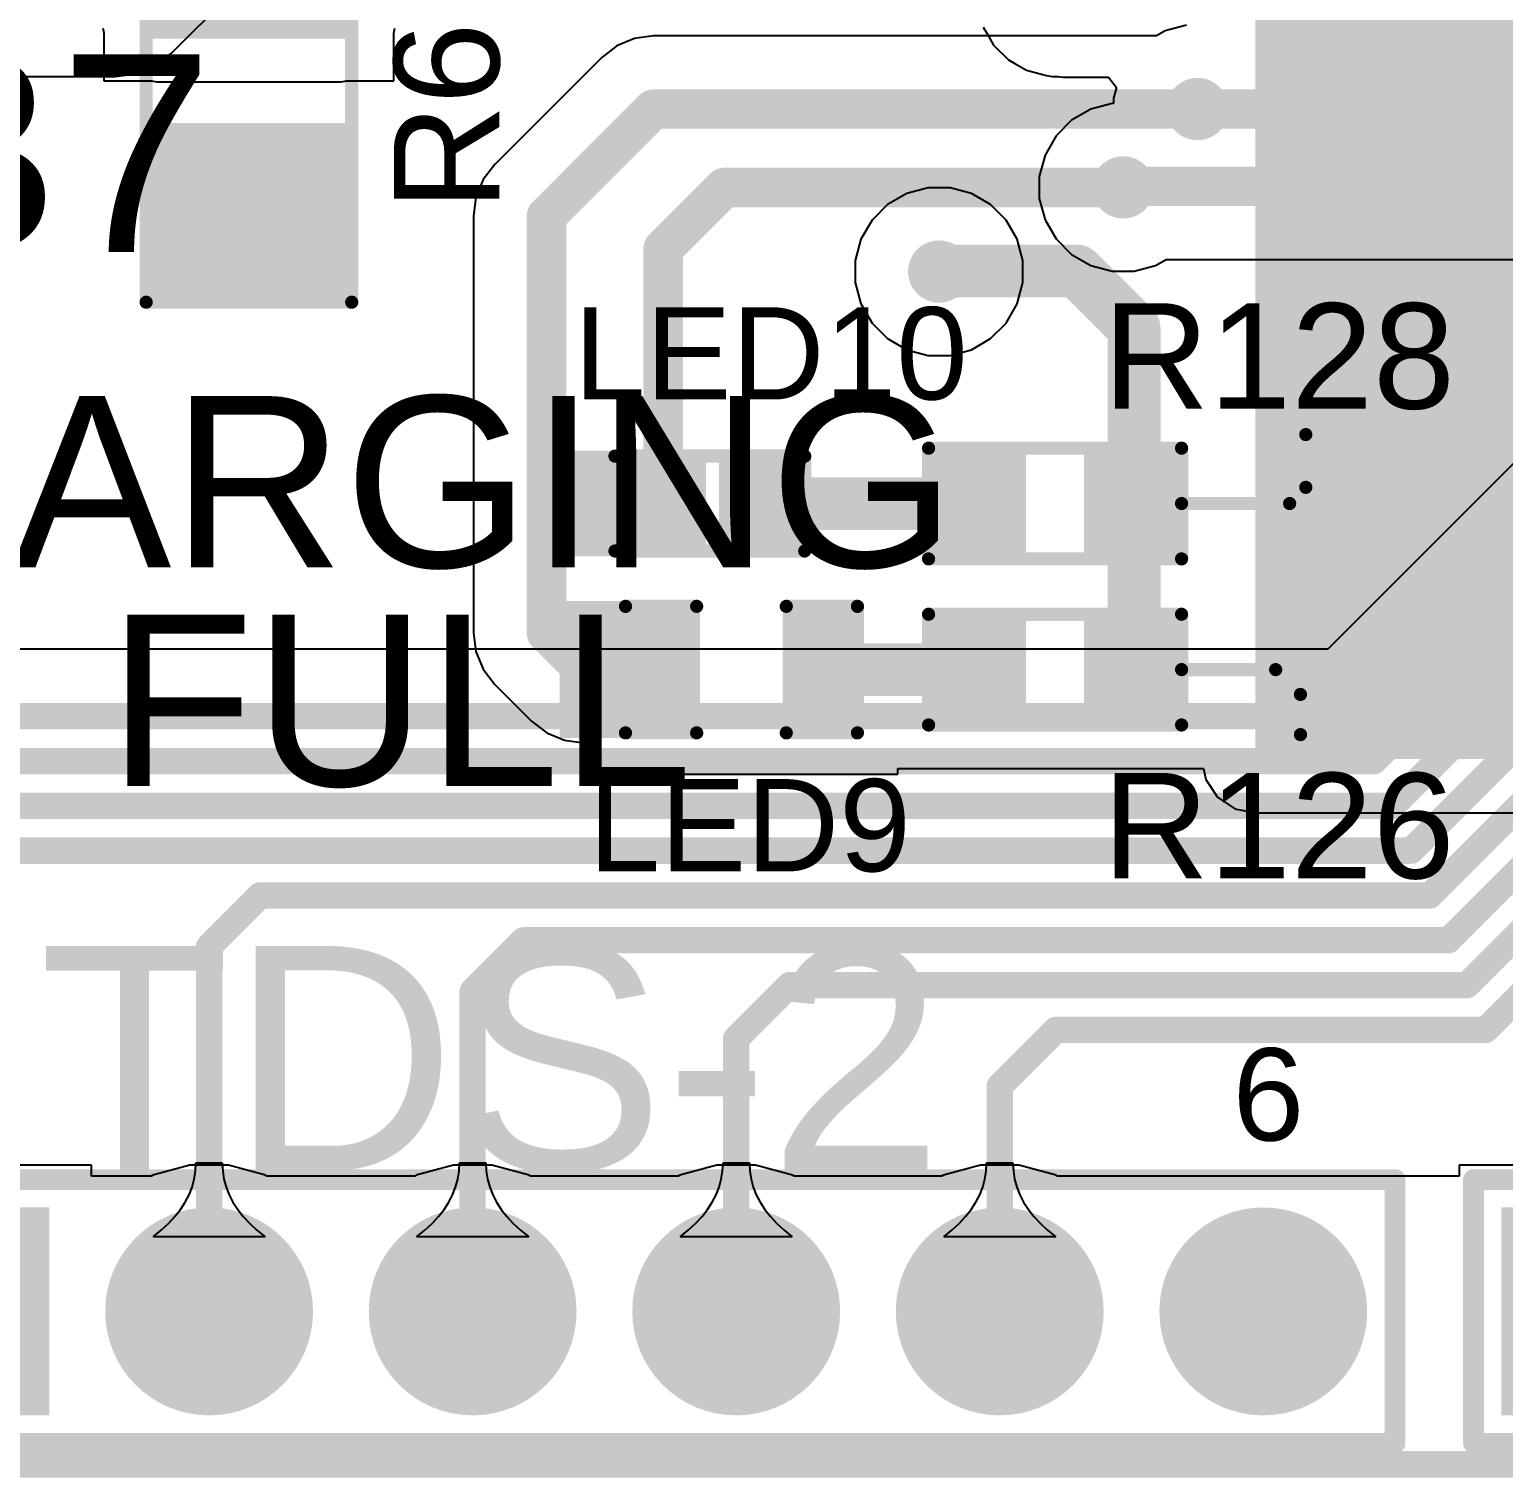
# Model space of a CAD drawing. Header units: millimetres. Extents: x 0 to 214, y 0 to 214.
# Drawn here: x 1.495 to 2.054, y -0.114 to 0.435 of the extents above; entities that cross this region are included whole.
import ezdxf

# ---------------------------------------------------------------- set-up
doc = ezdxf.new("R2010")
doc.units = ezdxf.units.MM
doc.header["$MEASUREMENT"] = 0
for name, color, linetype in [('BottomLayer', 5, 'Continuous'), ('BottomSolder', 6, 'Continuous'), ('Mechanical2', 216, 'Continuous'), ('MultiLayer', 9, 'Continuous'), ('PadHoleLayer', 156, 'Continuous'), ('TopLayer', 1, 'Continuous'), ('TopOverlay', 2, 'Continuous'), ('TopPaste', 8, 'Continuous'), ('TopSolder', 216, 'Continuous'), ('ViaHoleLayer', 16, 'Continuous')]:
    doc.layers.add(name, color=color, linetype=linetype)
doc.styles.add('Arial', font='', dxfattribs={"height": 0.2})
doc.styles.get('Arial').set_extended_font_data('Arial')

# ---------------------------------------------------------------- blocks, each defined once
blk = doc.blocks.new('R___0603_147')
at = {"layer": 'TopLayer'}
for points in [[(-0.015, 0.0175), (-0.015, -0.0175), (-0.045, -0.0175), (-0.045, 0.0175)], [(0.045, 0.0175), (0.045, -0.0175), (0.015, -0.0175), (0.015, 0.0175)]]:
    blk.add_hatch(color=1, dxfattribs=at).paths.add_polyline_path(points)
at = {"layer": 'TopPaste'}
for points in [[(-0.015, 0.0175), (-0.015, -0.0175), (-0.045, -0.0175), (-0.045, 0.0175)], [(0.045, 0.0175), (0.045, -0.0175), (0.015, -0.0175), (0.015, 0.0175)]]:
    blk.add_hatch(color=8, dxfattribs=at).paths.add_polyline_path(points)
at = {"layer": 'TopSolder'}
for points in [[(-0.011, 0.0215), (-0.011, -0.0215), (-0.049, -0.0215), (-0.049, 0.0215)], [(0.049, 0.0215), (0.049, -0.0215), (0.011, -0.0215), (0.011, 0.0215)]]:
    blk.add_hatch(color=216, dxfattribs=at).paths.add_polyline_path(points)
at = {"layer": 'TopOverlay', "const_width": 0.005}
for points in [[(-0.048, 0.021), (0.048, 0.021)], [(-0.048, -0.021), (-0.048, 0.021)], [(0.048, -0.021), (0.048, 0.021)], [(-0.048, -0.021), (0.048, -0.021)]]:
    blk.add_lwpolyline(points, dxfattribs=at)
at = {"layer": 'TopOverlay', "const_width": 0.0025}
for points in [[(-0.04925, 0.021, 1), (-0.04675, 0.021, 1)], [(-0.04925, 0.021, 1), (-0.04675, 0.021, 1)], [(0.04675, 0.021, 1), (0.04925, 0.021, 1)], [(0.04675, 0.021, 1), (0.04925, 0.021, 1)], [(-0.04925, -0.021, 1), (-0.04675, -0.021, 1)], [(-0.04925, -0.021, 1), (-0.04675, -0.021, 1)], [(0.04675, -0.021, 1), (0.04925, -0.021, 1)], [(0.04675, -0.021, 1), (0.04925, -0.021, 1)]]:
    blk.add_lwpolyline(points, format="xyb", close=True, dxfattribs=at)
blk = doc.blocks.new('R___0603_149')
at = {"layer": 'TopLayer'}
for points in [[(-0.015, 0.0175), (-0.015, -0.0175), (-0.045, -0.0175), (-0.045, 0.0175)], [(0.045, 0.0175), (0.045, -0.0175), (0.015, -0.0175), (0.015, 0.0175)]]:
    blk.add_hatch(color=1, dxfattribs=at).paths.add_polyline_path(points)
at = {"layer": 'TopPaste'}
for points in [[(-0.015, 0.0175), (-0.015, -0.0175), (-0.045, -0.0175), (-0.045, 0.0175)], [(0.045, 0.0175), (0.045, -0.0175), (0.015, -0.0175), (0.015, 0.0175)]]:
    blk.add_hatch(color=8, dxfattribs=at).paths.add_polyline_path(points)
at = {"layer": 'TopSolder'}
for points in [[(-0.011, 0.0215), (-0.011, -0.0215), (-0.049, -0.0215), (-0.049, 0.0215)], [(0.049, 0.0215), (0.049, -0.0215), (0.011, -0.0215), (0.011, 0.0215)]]:
    blk.add_hatch(color=216, dxfattribs=at).paths.add_polyline_path(points)
at = {"layer": 'TopOverlay', "const_width": 0.005}
for points in [[(-0.048, 0.021), (0.048, 0.021)], [(-0.048, -0.021), (-0.048, 0.021)], [(0.048, -0.021), (0.048, 0.021)], [(-0.048, -0.021), (0.048, -0.021)]]:
    blk.add_lwpolyline(points, dxfattribs=at)
at = {"layer": 'TopOverlay', "const_width": 0.0025}
for points in [[(-0.04925, 0.021, 1), (-0.04675, 0.021, 1)], [(-0.04925, 0.021, 1), (-0.04675, 0.021, 1)], [(0.04675, 0.021, 1), (0.04925, 0.021, 1)], [(0.04675, 0.021, 1), (0.04925, 0.021, 1)], [(-0.04925, -0.021, 1), (-0.04675, -0.021, 1)], [(-0.04925, -0.021, 1), (-0.04675, -0.021, 1)], [(0.04675, -0.021, 1), (0.04925, -0.021, 1)], [(0.04675, -0.021, 1), (0.04925, -0.021, 1)]]:
    blk.add_lwpolyline(points, format="xyb", close=True, dxfattribs=at)
blk = doc.blocks.new('LED_0402_158')
at = {"layer": 'TopLayer'}
for points in [[(-0.03091, 0.01417), (-0.0065, 0.01417), (-0.0065, -0.01417), (-0.03091, -0.01417)], [(0.0065, 0.01417), (0.03091, 0.01417), (0.03091, -0.01417), (0.0065, -0.01417)]]:
    blk.add_hatch(color=1, dxfattribs=at).paths.add_polyline_path(points)
at = {"layer": 'TopOverlay'}
blk.add_hatch(color=2, dxfattribs=at).paths.add_polyline_path([(0.03702, -0.02), (0.06102, -0.02), (0.06102, 0.02), (0.03702, 0.02)])
at = {"layer": 'TopPaste'}
for points in [[(-0.03091, 0.01417), (-0.0065, 0.01417), (-0.0065, -0.01417), (-0.03091, -0.01417)], [(0.0065, 0.01417), (0.03091, 0.01417), (0.03091, -0.01417), (0.0065, -0.01417)]]:
    blk.add_hatch(color=8, dxfattribs=at).paths.add_polyline_path(points)
at = {"layer": 'TopSolder'}
for points in [[(-0.03491, 0.01817), (-0.0025, 0.01817), (-0.0025, -0.01817), (-0.03491, -0.01817)], [(0.0025, 0.01817), (0.03491, 0.01817), (0.03491, -0.01817), (0.0025, -0.01817)]]:
    blk.add_hatch(color=216, dxfattribs=at).paths.add_polyline_path(points)
at = {"layer": 'TopOverlay', "const_width": 0.005}
for points in [[(-0.035, 0.018), (-0.035, -0.018)], [(0.037, 0.018), (-0.035, 0.018)], [(0.037, 0.018), (0.037, -0.018)], [(0.037, -0.018), (-0.035, -0.018)]]:
    blk.add_lwpolyline(points, dxfattribs=at)
at = {"layer": 'TopOverlay', "const_width": 0.0025}
for points in [[(-0.03625, 0.018, 1), (-0.03375, 0.018, 1)], [(-0.03625, 0.018, 1), (-0.03375, 0.018, 1)], [(0.03575, 0.018, 1), (0.03825, 0.018, 1)], [(0.03575, 0.018, 1), (0.03825, 0.018, 1)], [(-0.03625, -0.018, 1), (-0.03375, -0.018, 1)], [(-0.03625, -0.018, 1), (-0.03375, -0.018, 1)], [(0.03575, -0.018, 1), (0.03825, -0.018, 1)], [(0.03575, -0.018, 1), (0.03825, -0.018, 1)]]:
    blk.add_lwpolyline(points, format="xyb", close=True, dxfattribs=at)
blk = doc.blocks.new('LED_0603_159')
at = {"layer": 'TopLayer'}
for points in [[(-0.03937, 0.01969), (-0.01969, 0.01969), (-0.01969, -0.01969), (-0.03937, -0.01969)], [(0.01969, 0.01969), (0.03937, 0.01969), (0.03937, -0.01969), (0.01969, -0.01969)]]:
    blk.add_hatch(color=1, dxfattribs=at).paths.add_polyline_path(points)
at = {"layer": 'TopOverlay'}
blk.add_hatch(color=2, dxfattribs=at).paths.add_polyline_path([(0.044, -0.026), (0.069, -0.026), (0.069, 0.026), (0.044, 0.026)])
at = {"layer": 'TopPaste'}
for points in [[(-0.03937, 0.01969), (-0.01969, 0.01969), (-0.01969, -0.01969), (-0.03937, -0.01969)], [(0.01969, 0.01969), (0.03937, 0.01969), (0.03937, -0.01969), (0.01969, -0.01969)]]:
    blk.add_hatch(color=8, dxfattribs=at).paths.add_polyline_path(points)
at = {"layer": 'TopSolder'}
for points in [[(-0.04337, 0.02369), (-0.01569, 0.02369), (-0.01569, -0.02369), (-0.04337, -0.02369)], [(0.01569, 0.02369), (0.04337, 0.02369), (0.04337, -0.02369), (0.01569, -0.02369)]]:
    blk.add_hatch(color=216, dxfattribs=at).paths.add_polyline_path(points)
at = {"layer": 'TopOverlay', "const_width": 0.005}
for points in [[(-0.017, 0.024), (-0.044, 0.024)], [(-0.044, 0.024), (-0.044, -0.024)], [(0.044, 0.024), (0.017, 0.024)], [(0.044, 0.024), (0.044, -0.024)], [(-0.017, -0.024), (-0.044, -0.024)], [(0.044, -0.024), (0.017, -0.024)]]:
    blk.add_lwpolyline(points, dxfattribs=at)
at = {"layer": 'TopOverlay', "const_width": 0.0025}
for points in [[(-0.04525, 0.024, 1), (-0.04275, 0.024, 1)], [(-0.04525, 0.024, 1), (-0.04275, 0.024, 1)], [(-0.01825, 0.024, 1), (-0.01575, 0.024, 1)], [(0.01575, 0.024, 1), (0.01825, 0.024, 1)], [(0.04275, 0.024, 1), (0.04525, 0.024, 1)], [(0.04275, 0.024, 1), (0.04525, 0.024, 1)], [(-0.04525, -0.024, 1), (-0.04275, -0.024, 1)], [(-0.04525, -0.024, 1), (-0.04275, -0.024, 1)], [(-0.01825, -0.024, 1), (-0.01575, -0.024, 1)], [(0.01575, -0.024, 1), (0.01825, -0.024, 1)], [(0.04275, -0.024, 1), (0.04525, -0.024, 1)], [(0.04275, -0.024, 1), (0.04525, -0.024, 1)]]:
    blk.add_lwpolyline(points, format="xyb", close=True, dxfattribs=at)
blk = doc.blocks.new('R___1206_353')
at = {"layer": 'TopLayer'}
for points in [[(-0.08, 0.035), (-0.02, 0.035), (-0.02, -0.035), (-0.08, -0.035)], [(0.02, 0.035), (0.08, 0.035), (0.08, -0.035), (0.02, -0.035)]]:
    blk.add_hatch(color=1, dxfattribs=at).paths.add_polyline_path(points)
at = {"layer": 'TopPaste'}
for points in [[(-0.08, 0.035), (-0.02, 0.035), (-0.02, -0.035), (-0.08, -0.035)], [(0.02, 0.035), (0.08, 0.035), (0.08, -0.035), (0.02, -0.035)]]:
    blk.add_hatch(color=8, dxfattribs=at).paths.add_polyline_path(points)
at = {"layer": 'TopSolder'}
for points in [[(-0.084, 0.039), (-0.016, 0.039), (-0.016, -0.039), (-0.084, -0.039)], [(0.016, 0.039), (0.084, 0.039), (0.084, -0.039), (0.016, -0.039)]]:
    blk.add_hatch(color=216, dxfattribs=at).paths.add_polyline_path(points)
at = {"layer": 'TopOverlay', "const_width": 0.005}
for points in [[(-0.084, 0.039), (-0.084, -0.039)], [(-0.084, 0.039), (0.084, 0.039)], [(0.084, 0.039), (0.084, -0.039)], [(-0.084, -0.039), (0.084, -0.039)]]:
    blk.add_lwpolyline(points, dxfattribs=at)
at = {"layer": 'TopOverlay', "const_width": 0.0025}
for points in [[(-0.08525, 0.039, 1), (-0.08275, 0.039, 1)], [(-0.08525, 0.039, 1), (-0.08275, 0.039, 1)], [(0.08275, 0.039, 1), (0.08525, 0.039, 1)], [(0.08275, 0.039, 1), (0.08525, 0.039, 1)], [(-0.08525, -0.039, 1), (-0.08275, -0.039, 1)], [(-0.08525, -0.039, 1), (-0.08275, -0.039, 1)], [(0.08275, -0.039, 1), (0.08525, -0.039, 1)], [(0.08275, -0.039, 1), (0.08525, -0.039, 1)]]:
    blk.add_lwpolyline(points, format="xyb", close=True, dxfattribs=at)
blk = doc.blocks.new('HDR1X6_437')
at = {"layer": 'BottomSolder'}
blk.add_hatch(color=6, dxfattribs=at).paths.add_polyline_path([(-0.03943, 0.03943), (0.03943, 0.03943), (0.03943, -0.03943), (-0.03943, -0.03943)])
at = {"layer": 'TopSolder'}
blk.add_hatch(color=216, dxfattribs=at).paths.add_polyline_path([(-0.03943, 0.03943), (0.03943, 0.03943), (0.03943, -0.03943), (-0.03943, -0.03943)])
at = {"layer": 'TopOverlay', "const_width": 0.00787}
for points in [[(-0.05, -0.05), (-0.05, 0.05)], [(-0.05, 0.05), (0.55, 0.05)], [(-0.05, -0.05), (0.55, -0.05)]]:
    blk.add_lwpolyline(points, dxfattribs=at)
at = {"layer": 'TopOverlay', "const_width": 0.00394}
for points in [[(-0.05197, 0.05, 1), (-0.04803, 0.05, 1)], [(-0.05197, 0.05, 1), (-0.04803, 0.05, 1)], [(-0.05197, -0.05, 1), (-0.04803, -0.05, 1)], [(-0.05197, -0.05, 1), (-0.04803, -0.05, 1)]]:
    blk.add_lwpolyline(points, format="xyb", close=True, dxfattribs=at)
blk = doc.blocks.new('HDR1X6_438')
at = {"layer": 'BottomLayer'}
blk.add_hatch(color=5, dxfattribs=at).paths.add_polyline_path([(-0.03543, 0.03543), (0.03543, 0.03543), (0.03543, -0.03543), (-0.03543, -0.03543)])
h = blk.add_hatch(color=5, dxfattribs=at)
edge = h.paths.add_edge_path()
edge.add_arc((0.1, 0), 0.03543, 0, 360)
h = blk.add_hatch(color=5, dxfattribs=at)
edge = h.paths.add_edge_path()
edge.add_arc((0.2, 0), 0.03543, 0, 360)
h = blk.add_hatch(color=5, dxfattribs=at)
edge = h.paths.add_edge_path()
edge.add_arc((0.3, 0), 0.03543, 0, 360)
h = blk.add_hatch(color=5, dxfattribs=at)
edge = h.paths.add_edge_path()
edge.add_arc((0.4, 0), 0.03543, 0, 360)
h = blk.add_hatch(color=5, dxfattribs=at)
edge = h.paths.add_edge_path()
edge.add_arc((0.5, 0), 0.03543, 0, 360)
at = {"layer": 'BottomSolder'}
blk.add_hatch(color=6, dxfattribs=at).paths.add_polyline_path([(-0.03943, 0.03943), (0.03943, 0.03943), (0.03943, -0.03943), (-0.03943, -0.03943)])
h = blk.add_hatch(color=6, dxfattribs=at)
edge = h.paths.add_edge_path()
edge.add_arc((0.1, 0), 0.03943, 0, 360)
h = blk.add_hatch(color=6, dxfattribs=at)
edge = h.paths.add_edge_path()
edge.add_arc((0.2, 0), 0.03943, 0, 360)
h = blk.add_hatch(color=6, dxfattribs=at)
edge = h.paths.add_edge_path()
edge.add_arc((0.3, 0), 0.03943, 0, 360)
h = blk.add_hatch(color=6, dxfattribs=at)
edge = h.paths.add_edge_path()
edge.add_arc((0.4, 0), 0.03943, 0, 360)
h = blk.add_hatch(color=6, dxfattribs=at)
edge = h.paths.add_edge_path()
edge.add_arc((0.5, 0), 0.03943, 0, 360)
at = {"layer": 'MultiLayer'}
blk.add_hatch(color=9, dxfattribs=at).paths.add_polyline_path([(-0.03543, 0.03543), (0.03543, 0.03543), (0.03543, -0.03543), (-0.03543, -0.03543)])
h = blk.add_hatch(color=9, dxfattribs=at)
edge = h.paths.add_edge_path()
edge.add_arc((0.1, 0), 0.03543, 0, 360)
h = blk.add_hatch(color=9, dxfattribs=at)
edge = h.paths.add_edge_path()
edge.add_arc((0.2, 0), 0.03543, 0, 360)
h = blk.add_hatch(color=9, dxfattribs=at)
edge = h.paths.add_edge_path()
edge.add_arc((0.3, 0), 0.03543, 0, 360)
h = blk.add_hatch(color=9, dxfattribs=at)
edge = h.paths.add_edge_path()
edge.add_arc((0.4, 0), 0.03543, 0, 360)
h = blk.add_hatch(color=9, dxfattribs=at)
edge = h.paths.add_edge_path()
edge.add_arc((0.5, 0), 0.03543, 0, 360)
at = {"layer": 'PadHoleLayer'}
h = blk.add_hatch(color=156, dxfattribs=at)
edge = h.paths.add_edge_path()
edge.add_arc((0.1, 0), 0.01772, 0, 360)
h = blk.add_hatch(color=156, dxfattribs=at)
edge = h.paths.add_edge_path()
edge.add_arc((0.2, 0), 0.01772, 0, 360)
h = blk.add_hatch(color=156, dxfattribs=at)
edge = h.paths.add_edge_path()
edge.add_arc((0.3, 0), 0.01772, 0, 360)
h = blk.add_hatch(color=156, dxfattribs=at)
edge = h.paths.add_edge_path()
edge.add_arc((0.4, 0), 0.01772, 0, 360)
h = blk.add_hatch(color=156, dxfattribs=at)
edge = h.paths.add_edge_path()
edge.add_arc((0.5, 0), 0.01772, 0, 360)
at = {"layer": 'TopLayer'}
blk.add_hatch(color=1, dxfattribs=at).paths.add_polyline_path([(-0.03543, 0.03543), (0.03543, 0.03543), (0.03543, -0.03543), (-0.03543, -0.03543)])
h = blk.add_hatch(color=1, dxfattribs=at)
edge = h.paths.add_edge_path()
edge.add_arc((0.1, 0), 0.03543, 0, 360)
h = blk.add_hatch(color=1, dxfattribs=at)
edge = h.paths.add_edge_path()
edge.add_arc((0.2, 0), 0.03543, 0, 360)
h = blk.add_hatch(color=1, dxfattribs=at)
edge = h.paths.add_edge_path()
edge.add_arc((0.3, 0), 0.03543, 0, 360)
h = blk.add_hatch(color=1, dxfattribs=at)
edge = h.paths.add_edge_path()
edge.add_arc((0.4, 0), 0.03543, 0, 360)
h = blk.add_hatch(color=1, dxfattribs=at)
edge = h.paths.add_edge_path()
edge.add_arc((0.5, 0), 0.03543, 0, 360)
at = {"layer": 'TopSolder'}
blk.add_hatch(color=216, dxfattribs=at).paths.add_polyline_path([(-0.03943, 0.03943), (0.03943, 0.03943), (0.03943, -0.03943), (-0.03943, -0.03943)])
h = blk.add_hatch(color=216, dxfattribs=at)
edge = h.paths.add_edge_path()
edge.add_arc((0.1, 0), 0.03943, 0, 360)
h = blk.add_hatch(color=216, dxfattribs=at)
edge = h.paths.add_edge_path()
edge.add_arc((0.2, 0), 0.03943, 0, 360)
h = blk.add_hatch(color=216, dxfattribs=at)
edge = h.paths.add_edge_path()
edge.add_arc((0.3, 0), 0.03943, 0, 360)
h = blk.add_hatch(color=216, dxfattribs=at)
edge = h.paths.add_edge_path()
edge.add_arc((0.4, 0), 0.03943, 0, 360)
h = blk.add_hatch(color=216, dxfattribs=at)
edge = h.paths.add_edge_path()
edge.add_arc((0.5, 0), 0.03943, 0, 360)
at = {"layer": 'TopOverlay', "const_width": 0.00787}
for points in [[(-0.05, 0.05), (0.55, 0.05)], [(0.55, -0.05), (0.55, 0.05)], [(-0.05, -0.05), (0.55, -0.05)]]:
    blk.add_lwpolyline(points, dxfattribs=at)
at = {"layer": 'TopOverlay', "const_width": 0.00394}
for points in [[(0.54803, 0.05, 1), (0.55197, 0.05, 1)], [(0.54803, 0.05, 1), (0.55197, 0.05, 1)], [(0.54803, -0.05, 1), (0.55197, -0.05, 1)], [(0.54803, -0.05, 1), (0.55197, -0.05, 1)]]:
    blk.add_lwpolyline(points, format="xyb", close=True, dxfattribs=at)

msp = doc.modelspace()

# ---------------------------------------------------------------- hatches: boundary and pattern name
at = {"layer": 'BottomLayer'}
h = msp.add_hatch(color=5, dxfattribs=at)
edge = h.paths.add_edge_path()
edge.add_arc((1.9379, 0.40467), 0.01181, 0, 360)
h = msp.add_hatch(color=5, dxfattribs=at)
edge = h.paths.add_edge_path()
edge.add_arc((1.90969, 0.37495), 0.01181, 0, 360)
h = msp.add_hatch(color=5, dxfattribs=at)
edge = h.paths.add_edge_path()
edge.add_arc((1.83987, 0.34303), 0.01181, 0, 360)
at = {"layer": 'BottomSolder'}
h = msp.add_hatch(color=6, dxfattribs=at)
edge = h.paths.add_edge_path()
edge.add_arc((1.9379, 0.40467), 0.00591, 0, 360)
h = msp.add_hatch(color=6, dxfattribs=at)
edge = h.paths.add_edge_path()
edge.add_arc((1.90969, 0.37495), 0.00591, 0, 360)
h = msp.add_hatch(color=6, dxfattribs=at)
edge = h.paths.add_edge_path()
edge.add_arc((1.83987, 0.34303), 0.00591, 0, 360)
at = {"layer": 'TopLayer'}
msp.add_hatch(color=1, dxfattribs=at).paths.add_polyline_path([(1.95987, 0.15811), (2.13141, 0.15811), (2.13141, 0.51222), (1.95987, 0.51222)])
h = msp.add_hatch(color=1, dxfattribs=at)
edge = h.paths.add_edge_path()
edge.add_arc((1.9379, 0.40467), 0.01181, 0, 360)
h = msp.add_hatch(color=1, dxfattribs=at)
edge = h.paths.add_edge_path()
edge.add_arc((1.90969, 0.37495), 0.01181, 0, 360)
h = msp.add_hatch(color=1, dxfattribs=at)
edge = h.paths.add_edge_path()
edge.add_arc((1.83987, 0.34303), 0.01181, 0, 360)
at = {"layer": 'TopSolder'}
h = msp.add_hatch(color=216, dxfattribs=at)
edge = h.paths.add_edge_path()
edge.add_arc((1.9379, 0.40467), 0.00591, 0, 360)
h = msp.add_hatch(color=216, dxfattribs=at)
edge = h.paths.add_edge_path()
edge.add_arc((1.90969, 0.37495), 0.00591, 0, 360)
h = msp.add_hatch(color=216, dxfattribs=at)
edge = h.paths.add_edge_path()
edge.add_arc((1.83987, 0.34303), 0.00591, 0, 360)
at = {"layer": 'ViaHoleLayer'}
h = msp.add_hatch(color=16, dxfattribs=at)
edge = h.paths.add_edge_path()
edge.add_arc((1.9379, 0.40467), 0.00591, 0, 360)
h = msp.add_hatch(color=16, dxfattribs=at)
edge = h.paths.add_edge_path()
edge.add_arc((1.90969, 0.37495), 0.00591, 0, 360)
h = msp.add_hatch(color=16, dxfattribs=at)
edge = h.paths.add_edge_path()
edge.add_arc((1.83987, 0.34303), 0.00591, 0, 360)

# ---------------------------------------------------------------- linework, layer by layer
at = {"layer": 'BottomLayer'}
for p, q in [((1.54864, 0.42584), (1.57565, 0.45285)), ((1.85661, 0.43576), (1.85792, 0.4335)), ((1.85792, 0.4335), (1.86056, 0.42892)), ((1.54237, 0.42103), (1.54864, 0.42584)), ((1.54864, 0.42584), (1.54864, 0.42584)), ((1.86056, 0.42892), (1.86615, 0.42334)), ((1.53507, 0.41801), (1.54237, 0.42103)), ((1.86615, 0.42334), (1.86615, 0.42334)), ((1.86615, 0.42334), (1.86856, 0.42194)), ((1.86856, 0.42194), (1.87299, 0.41939)), ((1.11675, 0.41698), (1.52724, 0.41698)), ((1.52724, 0.41698), (1.53507, 0.41801)), ((1.87299, 0.41939), (1.88062, 0.41734)), ((1.88062, 0.41734), (1.88295, 0.41703)), ((1.88295, 0.41703), (1.88494, 0.41703)), ((1.88494, 0.41703), (1.8869, 0.41678)), ((1.8869, 0.41678), (1.90411, 0.41678)), ((1.90411, 0.41678), (1.90715, 0.41281)), ((1.90715, 0.41281), (1.90609, 0.40886)), ((1.90609, 0.40886), (1.90609, 0.40676)), ((1.89741, 0.40459), (1.89016, 0.4004)), ((1.9055, 0.40676), (1.89741, 0.40459)), ((1.90609, 0.40676), (1.9055, 0.40676)), ((1.89016, 0.4004), (1.88424, 0.39448)), ((1.88424, 0.39448), (1.88005, 0.38723)), ((1.88005, 0.38723), (1.87788, 0.37914)), ((1.83568, 0.37485), (1.82759, 0.37268)), ((1.84406, 0.37485), (1.83568, 0.37485)), ((1.85215, 0.37268), (1.84406, 0.37485)), ((1.87788, 0.37914), (1.87788, 0.37076)), ((1.82759, 0.37268), (1.82034, 0.36849)), ((1.8594, 0.36849), (1.85215, 0.37268)), ((1.87788, 0.37076), (1.88005, 0.36267)), ((1.82034, 0.36849), (1.81441, 0.36257)), ((1.86532, 0.36257), (1.8594, 0.36849)), ((1.81441, 0.36257), (1.81022, 0.35531)), ((1.86951, 0.35531), (1.86532, 0.36257)), ((1.88005, 0.36267), (1.88424, 0.35542)), ((1.81022, 0.35531), (1.80806, 0.34722)), ((1.87168, 0.34722), (1.86951, 0.35531)), ((1.88424, 0.35542), (1.89016, 0.34949)), ((1.80806, 0.34722), (1.80806, 0.33885)), ((1.87168, 0.33885), (1.87168, 0.34722)), ((1.89016, 0.34949), (1.89741, 0.34531)), ((1.92197, 0.34531), (1.92598, 0.34762)), ((1.92598, 0.34762), (2.12804, 0.34762)), ((1.89741, 0.34531), (1.9055, 0.34314)), ((1.9055, 0.34314), (1.91388, 0.34314)), ((1.91388, 0.34314), (1.92197, 0.34531)), ((2.13011, 0.34262), (1.98733, 0.19984)), ((1.80806, 0.33885), (1.81022, 0.33076)), ((1.86951, 0.33076), (1.87168, 0.33885)), ((1.81022, 0.33076), (1.81441, 0.3235)), ((1.86532, 0.3235), (1.86951, 0.33076)), ((1.81441, 0.3235), (1.82034, 0.31758)), ((1.8594, 0.31758), (1.86532, 0.3235)), ((1.82034, 0.31758), (1.82759, 0.31339)), ((1.82759, 0.31339), (1.83568, 0.31122)), ((1.84406, 0.31122), (1.85215, 0.31339)), ((1.85215, 0.31339), (1.8594, 0.31758)), ((1.83568, 0.31122), (1.84406, 0.31122)), ((1.98733, 0.19984), (1.04399, 0.19984)), ((1.55722, -0.00127), (1.55771, 0.00178)), ((1.55771, 0.00178), (1.55787, 0.00491)), ((1.55787, 0.00491), (1.56787, 0.00491)), ((1.56787, 0.00491), (1.56803, 0.00178)), ((1.56803, 0.00178), (1.56852, -0.00127)), ((1.65722, -0.00127), (1.65771, 0.00178)), ((1.65771, 0.00178), (1.65787, 0.00491)), ((1.65787, 0.00491), (1.66787, 0.00491)), ((1.66787, 0.00491), (1.66803, 0.00178)), ((1.66803, 0.00178), (1.66852, -0.00127)), ((1.75722, -0.00127), (1.75771, 0.00178)), ((1.75771, 0.00178), (1.75787, 0.00491)), ((1.75787, 0.00491), (1.76787, 0.00491)), ((1.76787, 0.00491), (1.76803, 0.00178)), ((1.76803, 0.00178), (1.76852, -0.00127)), ((1.85722, -0.00127), (1.85771, 0.00178)), ((1.85771, 0.00178), (1.85787, 0.00491)), ((1.85787, 0.00491), (1.86787, 0.00491)), ((1.86787, 0.00491), (1.86803, 0.00178)), ((1.86803, 0.00178), (1.86852, -0.00127)), ((1.55527, -0.00715), (1.55641, -0.00425)), ((1.55641, -0.00425), (1.55722, -0.00127)), ((1.56852, -0.00127), (1.56933, -0.00425)), ((1.56933, -0.00425), (1.57047, -0.00715)), ((1.65527, -0.00715), (1.65641, -0.00425)), ((1.65641, -0.00425), (1.65722, -0.00127)), ((1.66852, -0.00127), (1.66933, -0.00425)), ((1.66933, -0.00425), (1.67047, -0.00715)), ((1.75527, -0.00715), (1.75641, -0.00425)), ((1.75641, -0.00425), (1.75722, -0.00127)), ((1.76852, -0.00127), (1.76933, -0.00425)), ((1.76933, -0.00425), (1.77047, -0.00715)), ((1.85527, -0.00715), (1.85641, -0.00425)), ((1.85641, -0.00425), (1.85722, -0.00127)), ((1.86852, -0.00127), (1.86933, -0.00425)), ((1.86933, -0.00425), (1.87047, -0.00715)), ((1.55202, -0.01275), (1.5538, -0.00999)), ((1.5538, -0.00999), (1.55527, -0.00715)), ((1.57047, -0.00715), (1.57193, -0.00999)), ((1.57193, -0.00999), (1.57372, -0.01275)), ((1.65202, -0.01275), (1.6538, -0.00999)), ((1.6538, -0.00999), (1.65527, -0.00715)), ((1.67047, -0.00715), (1.67193, -0.00999)), ((1.67193, -0.00999), (1.67372, -0.01275)), ((1.75202, -0.01275), (1.7538, -0.00999)), ((1.7538, -0.00999), (1.75527, -0.00715)), ((1.77047, -0.00715), (1.77193, -0.00999)), ((1.77193, -0.00999), (1.77372, -0.01275)), ((1.85202, -0.01275), (1.8538, -0.00999)), ((1.8538, -0.00999), (1.85527, -0.00715)), ((1.87047, -0.00715), (1.87193, -0.00999)), ((1.87193, -0.00999), (1.87372, -0.01275)), ((1.54746, -0.01806), (1.5499, -0.01544)), ((1.5499, -0.01544), (1.55202, -0.01275)), ((1.57372, -0.01275), (1.57584, -0.01544)), ((1.57584, -0.01544), (1.57828, -0.01806)), ((1.64746, -0.01806), (1.6499, -0.01544)), ((1.6499, -0.01544), (1.65202, -0.01275)), ((1.67372, -0.01275), (1.67584, -0.01544)), ((1.67584, -0.01544), (1.67828, -0.01806)), ((1.74746, -0.01806), (1.7499, -0.01544)), ((1.7499, -0.01544), (1.75202, -0.01275)), ((1.77372, -0.01275), (1.77584, -0.01544)), ((1.77584, -0.01544), (1.77828, -0.01806)), ((1.84746, -0.01806), (1.8499, -0.01544)), ((1.8499, -0.01544), (1.85202, -0.01275)), ((1.87372, -0.01275), (1.87584, -0.01544)), ((1.87584, -0.01544), (1.87828, -0.01806)), ((1.54161, -0.02308), (1.5447, -0.02061)), ((1.5447, -0.02061), (1.54746, -0.01806)), ((1.57828, -0.01806), (1.58104, -0.02061)), ((1.58104, -0.02061), (1.58413, -0.02308)), ((1.64161, -0.02308), (1.6447, -0.02061)), ((1.6447, -0.02061), (1.64746, -0.01806)), ((1.67828, -0.01806), (1.68104, -0.02061)), ((1.68104, -0.02061), (1.68413, -0.02308)), ((1.74161, -0.02308), (1.7447, -0.02061)), ((1.7447, -0.02061), (1.74746, -0.01806)), ((1.77828, -0.01806), (1.78104, -0.02061)), ((1.78104, -0.02061), (1.78413, -0.02308)), ((1.84161, -0.02308), (1.8447, -0.02061)), ((1.8447, -0.02061), (1.84746, -0.01806)), ((1.87828, -0.01806), (1.88104, -0.02061)), ((1.88104, -0.02061), (1.88413, -0.02308)), ((1.58413, -0.02308), (1.54161, -0.02308)), ((1.68413, -0.02308), (1.64161, -0.02308)), ((1.78413, -0.02308), (1.74161, -0.02308)), ((1.88413, -0.02308), (1.84161, -0.02308))]:
    msp.add_line(p, q, dxfattribs=at)
for points, const_width in [([(1.99789, 0.17435), (2.30058, 0.47703)], 0.01), ([(2.00493, 0.15735), (2.30762, 0.46003)], 0.01), ([(2.01197, 0.14035), (2.31466, 0.44303)], 0.01), ([(2.01901, 0.12335), (2.3217, 0.42603)], 0.01), ([(2.02606, 0.10635), (2.32874, 0.40903)], 0.01), ([(1.9379, 0.40467), (2.12012, 0.40467)], 0.015), ([(2.0331, 0.08935), (2.33578, 0.39203)], 0.01), ([(1.90969, 0.37495), (1.9101, 0.37536)], 0.015), ([(1.9101, 0.37536), (2.13145, 0.37536)], 0.015), ([(2.04014, 0.07235), (2.34283, 0.37503)], 0.01), ([(2.04718, 0.05535), (2.34987, 0.35803)], 0.01), ([(0.95218, 0.17435), (1.99789, 0.17435)], 0.01), ([(1.05118, 0.15735), (2.00493, 0.15735)], 0.01), ([(1.15318, 0.14035), (2.01197, 0.14035)], 0.01), ([(1.25618, 0.12335), (2.01901, 0.12335)], 0.01), ([(1.56287, 0.08703), (1.58218, 0.10635)], 0.01), ([(1.58218, 0.10635), (2.02606, 0.10635)], 0.01), ([(1.56287, -0.05143), (1.56287, 0.08703)], 0.01), ([(1.66287, 0.07003), (1.68218, 0.08935)], 0.01), ([(1.68218, 0.08935), (2.0331, 0.08935)], 0.01), ([(1.66287, -0.05143), (1.66287, 0.07003)], 0.01), ([(1.76287, 0.05204), (1.78318, 0.07235)], 0.01), ([(1.78318, 0.07235), (2.04014, 0.07235)], 0.01), ([(1.76287, -0.05143), (1.76287, 0.05204)], 0.01), ([(1.86287, 0.03404), (1.88418, 0.05535)], 0.01), ([(1.88418, 0.05535), (2.04718, 0.05535)], 0.01), ([(1.86287, -0.05143), (1.86287, 0.03404)], 0.01)]:
    msp.add_lwpolyline(points, dxfattribs=dict(at, const_width=const_width))
for points, const_width in [([(1.93415, 0.40467, 1), (1.94165, 0.40467, 1)], 0.0075), ([(1.90594, 0.37495, 1), (1.91344, 0.37495, 1)], 0.0075), ([(1.90635, 0.37536, 1), (1.91385, 0.37536, 1)], 0.0075), ([(1.90635, 0.37536, 1), (1.91385, 0.37536, 1)], 0.0075), ([(1.99539, 0.17435, 1), (2.00039, 0.17435, 1)], 0.005), ([(1.99539, 0.17435, 1), (2.00039, 0.17435, 1)], 0.005), ([(2.00243, 0.15735, 1), (2.00743, 0.15735, 1)], 0.005), ([(2.00243, 0.15735, 1), (2.00743, 0.15735, 1)], 0.005), ([(2.00947, 0.14035, 1), (2.01447, 0.14035, 1)], 0.005), ([(2.00947, 0.14035, 1), (2.01447, 0.14035, 1)], 0.005), ([(2.01651, 0.12335, 1), (2.02151, 0.12335, 1)], 0.005), ([(2.01651, 0.12335, 1), (2.02151, 0.12335, 1)], 0.005), ([(1.57968, 0.10635, 1), (1.58468, 0.10635, 1)], 0.005), ([(1.57968, 0.10635, 1), (1.58468, 0.10635, 1)], 0.005), ([(2.02356, 0.10635, 1), (2.02856, 0.10635, 1)], 0.005), ([(2.02356, 0.10635, 1), (2.02856, 0.10635, 1)], 0.005), ([(1.56037, 0.08703, 1), (1.56537, 0.08703, 1)], 0.005), ([(1.56037, 0.08703, 1), (1.56537, 0.08703, 1)], 0.005), ([(1.67968, 0.08935, 1), (1.68468, 0.08935, 1)], 0.005), ([(1.67968, 0.08935, 1), (1.68468, 0.08935, 1)], 0.005), ([(2.0306, 0.08935, 1), (2.0356, 0.08935, 1)], 0.005), ([(2.0306, 0.08935, 1), (2.0356, 0.08935, 1)], 0.005), ([(1.66037, 0.07003, 1), (1.66537, 0.07003, 1)], 0.005), ([(1.66037, 0.07003, 1), (1.66537, 0.07003, 1)], 0.005), ([(1.78068, 0.07235, 1), (1.78568, 0.07235, 1)], 0.005), ([(1.78068, 0.07235, 1), (1.78568, 0.07235, 1)], 0.005), ([(2.03764, 0.07235, 1), (2.04264, 0.07235, 1)], 0.005), ([(2.03764, 0.07235, 1), (2.04264, 0.07235, 1)], 0.005), ([(1.76037, 0.05204, 1), (1.76537, 0.05204, 1)], 0.005), ([(1.76037, 0.05204, 1), (1.76537, 0.05204, 1)], 0.005), ([(1.88168, 0.05535, 1), (1.88668, 0.05535, 1)], 0.005), ([(1.88168, 0.05535, 1), (1.88668, 0.05535, 1)], 0.005), ([(2.04468, 0.05535, 1), (2.04968, 0.05535, 1)], 0.005), ([(2.04468, 0.05535, 1), (2.04968, 0.05535, 1)], 0.005), ([(1.86037, 0.03404, 1), (1.86537, 0.03404, 1)], 0.005), ([(1.86037, 0.03404, 1), (1.86537, 0.03404, 1)], 0.005), ([(1.56037, -0.05143, 1), (1.56537, -0.05143, 1)], 0.005), ([(1.66037, -0.05143, 1), (1.66537, -0.05143, 1)], 0.005), ([(1.76037, -0.05143, 1), (1.76537, -0.05143, 1)], 0.005), ([(1.86037, -0.05143, 1), (1.86537, -0.05143, 1)], 0.005)]:
    msp.add_lwpolyline(points, format="xyb", close=True, dxfattribs=dict(at, const_width=const_width))
at = {"layer": 'Mechanical2', "const_width": 0.01}
msp.add_lwpolyline([(-0.10933, -0.10943), (7.96154, -0.10943)], dxfattribs=at)
at = {"layer": 'TopLayer'}
for p, q in [((1.93371, 0.43648), (1.92562, 0.43431)), ((1.52259, 0.4354), (1.52298, 0.43343)), ((1.52298, 0.43343), (1.52298, 0.4154)), ((1.63298, 0.43343), (1.63337, 0.4354)), ((1.63298, 0.4154), (1.63298, 0.43343)), ((1.72432, 0.43146), (1.71763, 0.42869)), ((1.7315, 0.43241), (1.72432, 0.43146)), ((1.92232, 0.43241), (1.7315, 0.43241)), ((1.92562, 0.43431), (1.92232, 0.43241)), ((1.71763, 0.42869), (1.71189, 0.42428)), ((1.71189, 0.42428), (1.67125, 0.38365)), ((1.52298, 0.4154), (1.54101, 0.4154)), ((1.54101, 0.4154), (1.54298, 0.415)), ((1.54298, 0.415), (1.61298, 0.415)), ((1.61298, 0.415), (1.61495, 0.4154)), ((1.61495, 0.4154), (1.63298, 0.4154)), ((1.67125, 0.38365), (1.66685, 0.3779)), ((1.66685, 0.3779), (1.66408, 0.37121)), ((1.66408, 0.37121), (1.66313, 0.36403)), ((1.66313, 0.36403), (1.66313, 0.20603)), ((1.66313, 0.20603), (1.66408, 0.19886)), ((1.66408, 0.19886), (1.66685, 0.19217)), ((1.66685, 0.19217), (1.67125, 0.18642)), ((1.67125, 0.18642), (1.68525, 0.17242)), ((1.68525, 0.17242), (1.691, 0.16801)), ((1.691, 0.16801), (1.69769, 0.16524)), ((1.69769, 0.16524), (1.70487, 0.1643)), ((1.70487, 0.1643), (1.7055, 0.1643)), ((1.7055, 0.1643), (1.7055, 0.15235)), ((1.7055, 0.15235), (1.82424, 0.15235)), ((1.82424, 0.15235), (1.82424, 0.15453)), ((1.82424, 0.15453), (1.94019, 0.15453)), ((1.94019, 0.15453), (1.94103, 0.1503)), ((1.94103, 0.1503), (1.94545, 0.14369)), ((1.94545, 0.14369), (1.95206, 0.13927)), ((1.95206, 0.13927), (1.95987, 0.13771)), ((1.95987, 0.13771), (2.29587, 0.13771)), ((1.5183, 0.004), (1.40744, 0.004)), ((1.5183, -0.0001), (1.5183, 0.004)), ((1.54147, 0.00022), (1.54091, -0.0001)), ((1.55557, 0.004), (1.54147, 0.00022)), ((1.57017, 0.004), (1.55557, 0.004)), ((1.58427, 0.00022), (1.57017, 0.004)), ((1.58483, -0.0001), (1.58427, 0.00022)), ((1.64147, 0.00022), (1.64091, -0.0001)), ((1.65557, 0.004), (1.64147, 0.00022)), ((1.67017, 0.004), (1.65557, 0.004)), ((1.68427, 0.00022), (1.67017, 0.004)), ((1.68483, -0.0001), (1.68427, 0.00022)), ((1.74147, 0.00022), (1.74091, -0.0001)), ((1.75557, 0.004), (1.74147, 0.00022)), ((1.77017, 0.004), (1.75557, 0.004)), ((1.78427, 0.00022), (1.77017, 0.004)), ((1.78483, -0.0001), (1.78427, 0.00022)), ((1.84147, 0.00022), (1.84091, -0.0001)), ((1.85557, 0.004), (1.84147, 0.00022)), ((1.87017, 0.004), (1.85557, 0.004)), ((1.88427, 0.00022), (1.87017, 0.004)), ((1.88483, -0.0001), (1.88427, 0.00022)), ((2.14805, 0.004), (2.03719, 0.004)), ((2.03719, 0.004), (2.03719, -0.0001)), ((1.54091, -0.0001), (1.5183, -0.0001)), ((1.64091, -0.0001), (1.58483, -0.0001)), ((1.74091, -0.0001), (1.68483, -0.0001)), ((1.84091, -0.0001), (1.78483, -0.0001)), ((2.03719, -0.0001), (1.88483, -0.0001))]:
    msp.add_line(p, q, dxfattribs=at)
for points, const_width in [([(1.69087, 0.36403), (1.7315, 0.40467)], 0.015), ([(1.7315, 0.40467), (1.9379, 0.40467)], 0.015), ([(1.73517, 0.3517), (1.75842, 0.37495)], 0.015), ([(1.75842, 0.37495), (1.90969, 0.37495)], 0.015), ([(1.69087, 0.20603), (1.69087, 0.36403)], 0.015), ([(1.73517, 0.25503), (1.73517, 0.3517)], 0.015), ([(1.83987, 0.34303), (1.84007, 0.34324)], 0.02), ([(1.84007, 0.34324), (1.89223, 0.34324)], 0.02), ([(1.89223, 0.34324), (1.91387, 0.32161)], 0.02), ([(1.91387, 0.25503), (1.91387, 0.32161)], 0.02), ([(1.77257, 0.25503), (1.85387, 0.25503)], 0.02), ([(1.91387, 0.19203), (1.91387, 0.25503)], 0.02), ([(1.69087, 0.20603), (1.70487, 0.19203)], 0.015), ([(1.7944, 0.19203), (1.85387, 0.19203)], 0.02), ([(1.70487, 0.19203), (1.73534, 0.19203)], 0.015), ([(1.96187, -0.05043), (1.96287, -0.05143)], 0.05)]:
    msp.add_lwpolyline(points, dxfattribs=dict(at, const_width=const_width))
for points, const_width in [([(1.72775, 0.40467, 1), (1.73525, 0.40467, 1)], 0.0075), ([(1.72775, 0.40467, 1), (1.73525, 0.40467, 1)], 0.0075), ([(1.93415, 0.40467, 1), (1.94165, 0.40467, 1)], 0.0075), ([(1.75467, 0.37495, 1), (1.76217, 0.37495, 1)], 0.0075), ([(1.75467, 0.37495, 1), (1.76217, 0.37495, 1)], 0.0075), ([(1.90594, 0.37495, 1), (1.91344, 0.37495, 1)], 0.0075), ([(1.68712, 0.36403, 1), (1.69462, 0.36403, 1)], 0.0075), ([(1.68712, 0.36403, 1), (1.69462, 0.36403, 1)], 0.0075), ([(1.73142, 0.3517, 1), (1.73892, 0.3517, 1)], 0.0075), ([(1.73142, 0.3517, 1), (1.73892, 0.3517, 1)], 0.0075), ([(1.83487, 0.34303, 1), (1.84487, 0.34303, 1)], 0.01), ([(1.83507, 0.34324, 1), (1.84507, 0.34324, 1)], 0.01), ([(1.83507, 0.34324, 1), (1.84507, 0.34324, 1)], 0.01), ([(1.88723, 0.34324, 1), (1.89723, 0.34324, 1)], 0.01), ([(1.88723, 0.34324, 1), (1.89723, 0.34324, 1)], 0.01), ([(1.90887, 0.32161, 1), (1.91887, 0.32161, 1)], 0.01), ([(1.90887, 0.32161, 1), (1.91887, 0.32161, 1)], 0.01), ([(1.76757, 0.25503, 1), (1.77757, 0.25503, 1)], 0.01), ([(1.84887, 0.25503, 1), (1.85887, 0.25503, 1)], 0.01), ([(1.90887, 0.25503, 1), (1.91887, 0.25503, 1)], 0.01), ([(1.90887, 0.25503, 1), (1.91887, 0.25503, 1)], 0.01), ([(1.73142, 0.25503, 1), (1.73892, 0.25503, 1)], 0.0075), ([(1.68712, 0.20603, 1), (1.69462, 0.20603, 1)], 0.0075), ([(1.68712, 0.20603, 1), (1.69462, 0.20603, 1)], 0.0075), ([(1.7894, 0.19203, 1), (1.7994, 0.19203, 1)], 0.01), ([(1.84887, 0.19203, 1), (1.85887, 0.19203, 1)], 0.01), ([(1.90887, 0.19203, 1), (1.91887, 0.19203, 1)], 0.01), ([(1.70112, 0.19203, 1), (1.70862, 0.19203, 1)], 0.0075), ([(1.70112, 0.19203, 1), (1.70862, 0.19203, 1)], 0.0075), ([(1.73159, 0.19203, 1), (1.73909, 0.19203, 1)], 0.0075), ([(1.94937, -0.05043, 1), (1.97437, -0.05043, 1)], 0.025), ([(1.95037, -0.05143, 1), (1.97537, -0.05143, 1)], 0.025)]:
    msp.add_lwpolyline(points, format="xyb", close=True, dxfattribs=dict(at, const_width=const_width))
at = {"layer": 'TopOverlay', "const_width": 0.005}
for points in [[(1.979, 0.26117), (1.979, 0.2812)], [(1.97287, 0.25503), (1.979, 0.26117)], [(1.93187, 0.25503), (1.97287, 0.25503)], [(1.93187, 0.19203), (1.96756, 0.19203)], [(1.96756, 0.19203), (1.97697, 0.18262)], [(1.97697, 0.16738), (1.97697, 0.18262)]]:
    msp.add_lwpolyline(points, dxfattribs=at)
at = {"layer": 'TopOverlay', "const_width": 0.0025}
for points in [[(1.97775, 0.2812, 1), (1.98025, 0.2812, 1)], [(1.97775, 0.26117, 1), (1.98025, 0.26117, 1)], [(1.97775, 0.26117, 1), (1.98025, 0.26117, 1)], [(1.93062, 0.25503, 1), (1.93312, 0.25503, 1)], [(1.97162, 0.25503, 1), (1.97412, 0.25503, 1)], [(1.97162, 0.25503, 1), (1.97412, 0.25503, 1)], [(1.93062, 0.19203, 1), (1.93312, 0.19203, 1)], [(1.96631, 0.19203, 1), (1.96881, 0.19203, 1)], [(1.96631, 0.19203, 1), (1.96881, 0.19203, 1)], [(1.97572, 0.18262, 1), (1.97822, 0.18262, 1)], [(1.97572, 0.18262, 1), (1.97822, 0.18262, 1)], [(1.97572, 0.16738, 1), (1.97822, 0.16738, 1)]]:
    msp.add_lwpolyline(points, format="xyb", close=True, dxfattribs=at)

# ---------------------------------------------------------------- block references
for name, p, rotation in [('R___1206_353', (1.57798, 0.4154), 90), ('LED_0402_158', (1.75387, 0.25503), 180), ('LED_0603_159', (1.76487, 0.19203), 180)]:
    msp.add_blockref(name, p, dxfattribs=dict(rotation=rotation))
for name, p in [('R___0603_147', (1.88387, 0.25503)), ('R___0603_149', (1.88387, 0.19203)), ('HDR1X6_438', (1.46287, -0.05143)), ('HDR1X6_437', (2.09262, -0.05143))]:
    msp.add_blockref(name, p)

# ---------------------------------------------------------------- texts
at = {"layer": 'TopOverlay', "style": 'Arial'}
for s, height, rotation, p in [('R65', 0.04, 90, (1.67297, 0.36608)), ('CHARGING', 0.065, 360, (1.35687, 0.2308)), ('FULL', 0.065, 360, (1.52437, 0.14791)), ('TDS-2', 0.085, 360, (1.4983, 0.00218))]:
    msp.add_text(s, height=height, rotation=rotation, dxfattribs=at).set_placement(p)
for s, height, p in [('SB7', 0.075, (1.36636, 0.35039)), ('LED10', 0.035, (1.70128, 0.29451)), ('R128', 0.04, (1.90202, 0.29101)), ('LED9', 0.035, (1.70685, 0.11551)), ('R126', 0.04, (1.90191, 0.11283)), ('6', 0.035, (1.95121, 0.0134))]:
    msp.add_text(s, height=height, dxfattribs=at).set_placement(p)

doc.saveas('drawing.dxf')
